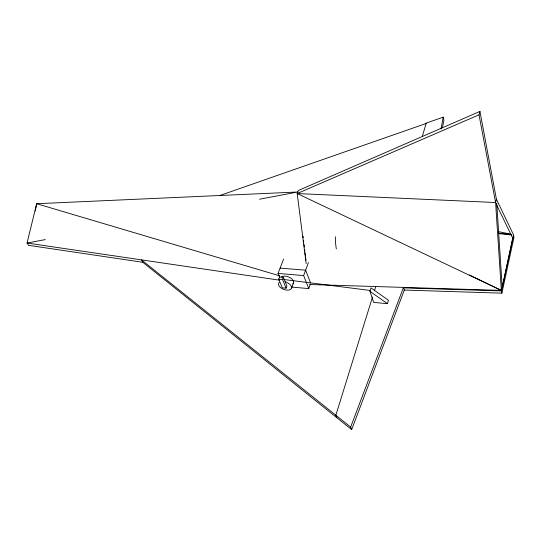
<?xml version="1.0" encoding="UTF-8"?>
<svg xmlns="http://www.w3.org/2000/svg" width="541" height="541" viewBox="0 0 541 541"><rect width="100%" height="100%" fill="white"/><g stroke="black" fill="none" stroke-linecap="round" stroke-linejoin="round"><path stroke-width="0.81" d="M35.226 211.064L36.666 203.72L297.787 192.001L259.585 199.203M442.443 127.608L443.931 120.176L443.18 117.167L426.213 123.091L422.386 136.217M441.01 129.022L443.18 117.167M513.544 235.213L501.446 290.916L403.654 287.886M351.684 429.595L350.663 427.086L141.471 259.869L142.783 262.277L351.684 429.595L404.296 290.057L501.899 293.168L513.95 237.492L513.456 234.706L496.408 199.149L479.935 111.405L298.395 190.466L297.178 193.543L306.165 263.623M496.408 199.149L495.603 202.53L501.345 290.416L501.899 293.168M479.022 114.814L297.178 193.543L495.603 202.53L479.022 114.814L479.935 111.405M387.417 303.67L388.431 300.269L371.031 287.934L369.97 291.329L373.655 302.405L387.417 303.67L369.97 291.329M372.519 297.002L335.846 415.238L336.894 417.747M374.514 290.564L375.758 286.547M291.606 287.068L308.769 288.59L310.426 283.978M308.769 288.59L303.65 275.558L308.411 262.554M291.437 288.488L293.438 283.099M279.508 277.006L278.676 279.17L282.314 287.839L286.135 288.177L286.946 286.02L283.349 277.323L279.508 277.006L278.04 273.442L283.565 259.105M350.663 427.086L403.512 287.399L404.296 290.057M286.135 288.177L282.524 279.494L283.349 277.323M220.004 195.45L426.362 123.395M45.322 239.595L27.05 243.044L28.531 245.33L142.783 262.277M309.675 284.505L501.345 290.416L469.446 274.99M280.089 268.12L305.624 270.169L310.399 282.443M278.04 273.442L303.65 275.558M278.676 279.17L282.524 279.494M498.45 233.083L510.954 234.436M498.545 233.59L511.881 235.037M283.653 279.487L369.956 290.422M279.697 280.197L27.05 243.044L36.666 203.72L279.677 275.829M498.565 231.643L510.975 234.199M284.951 281.814L286.669 282.382A6.918 3.807 21.2 0 1 291.281 288.752A6.918 3.807 21.2 0 1 282.361 288.779A6.918 3.807 21.2 0 1 279.278 282.409M297.178 193.543L501.345 290.416M303.068 236.16L303.264 237.824M303.562 240.326L303.765 241.989M304.062 244.491L304.36 246.994M304.657 249.489L304.86 251.159M305.056 252.823L305.354 255.325M305.557 256.989L305.956 260.322M336.333 248.874A27.557 9.319 -86.8 0 1 335.366 236.755M281.327 277.039A6.891 3.821 21.1 0 1 290.294 277.797A6.891 3.821 21.1 0 1 292.789 283.903M512.753 237.918L502.204 287.44L496.746 203.301L496.442 204.593L512.848 238.432L512.753 237.918"/></g></svg>
